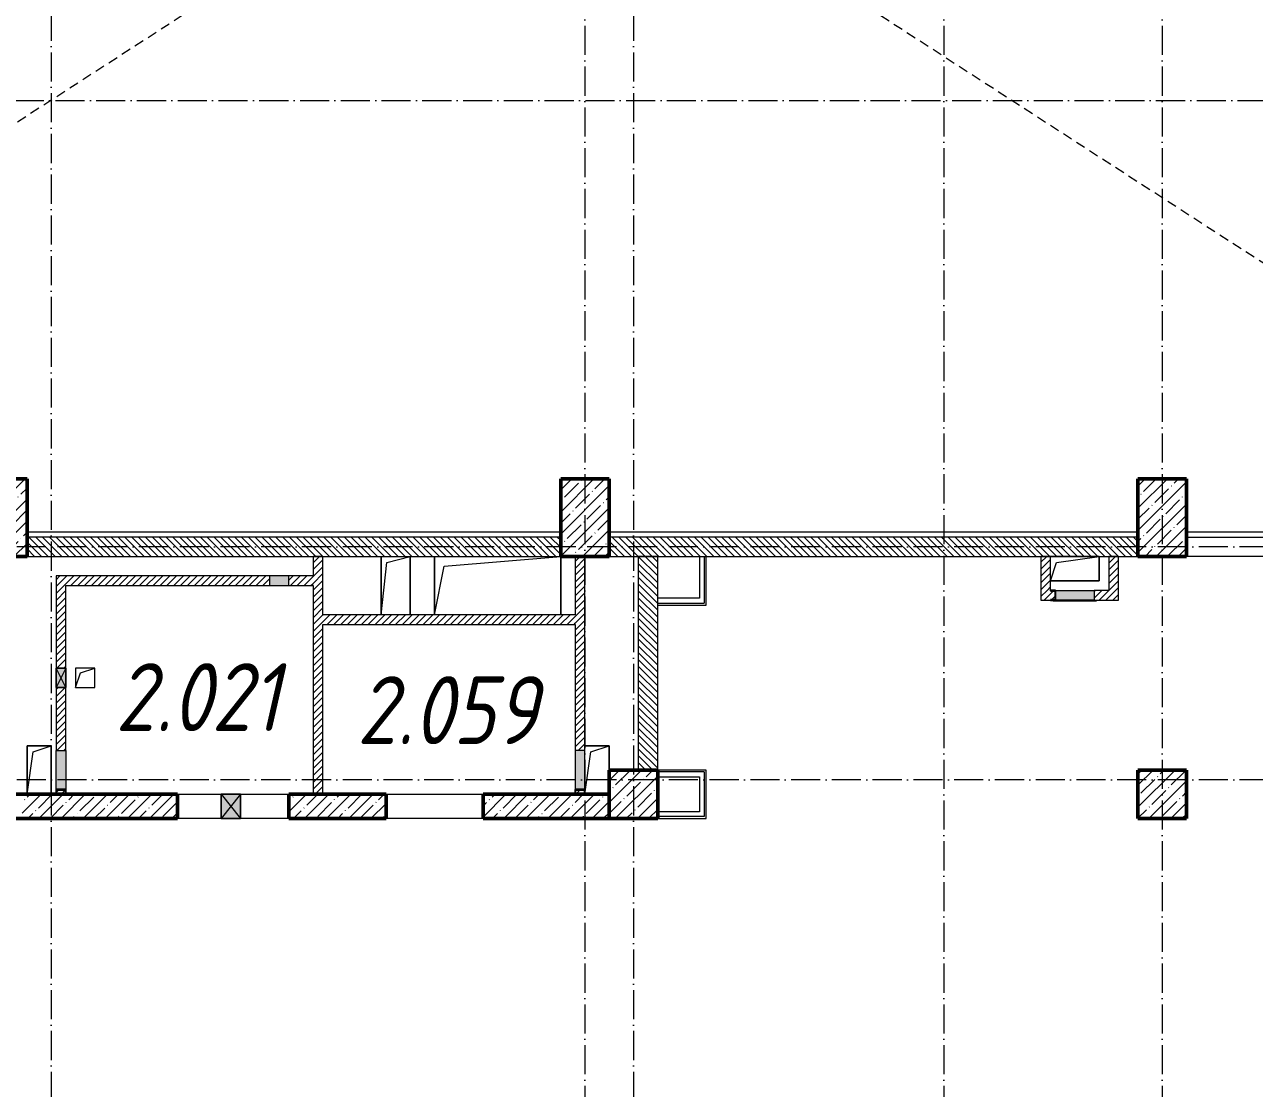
# Model space of a CAD drawing. Header units: millimetres. Extents: x -136833 to 49383, y -8033 to 344618.
# Drawn here: x -74209 to -61534, y 310198 to 321158 of the extents above; entities that cross this region are included whole.
import ezdxf

# ---------------------------------------------------------------- set-up
doc = ezdxf.new("R2010")
doc.units = ezdxf.units.MM
doc.linetypes.add('200_ШТРИХ_ш1п0_6_', pattern=[160, 100, -60])
doc.linetypes.add('50_200_ШТРИХ_1Т_ш5_п1_п1_', pattern=[700, 500, -100, 0, -100])
for name, color, linetype, lineweight in [('A-DETL-____-OTLN-3', 7, '200_ШТРИХ_ш1п0_6_', 9), ('A-DETL-GENF-OTLN', 7, 'Continuous', 9), ('A-FLOR-____-OTLN', 7, 'Continuous', 9), ('A-GENM-____-MCUT', 7, 'Continuous', 25), ('A-GENM-____-OTLN', 7, 'Continuous', 9), ('A-GENM-____-OTLN-1', 7, 'Continuous', 25), ('A-GLAZ-____-OTLN', 7, 'Continuous', 9), ('A-WALL-____-MCUT', 7, 'Continuous', 13), ('A-WALL-____-MCUT-2', 7, 'Continuous', 50), ('A-WALL-____-OTLN', 7, 'Continuous', 9), ('A-WALL-____-PATT-1', 7, 'Continuous', 9), ('A-WALL-FNSH-MCUT-1', 7, 'Continuous', 9), ('I-WALL-____-OTLN', 7, 'Continuous', 9), ('S-COLS-____-MCUT', 7, 'Continuous', 50), ('S-COLS-____-OTLN', 7, 'Continuous', 9), ('S-GRID-____-OTLN-1', 7, '50_200_ШТРИХ_1Т_ш5_п1_п1_', 9), ('Марки помещений', 7, 'Continuous', 9)]:
    doc.layers.add(name, color=color, linetype=linetype, lineweight=lineweight)
doc.layers.add('A-GLAZ-____-OTLN-1', color=7, linetype='Continuous', lineweight=9, true_color=0xc0c0c0)
doc.styles.add('ISOCPEUR_I_2', font='isocpeui.ttf', dxfattribs={"width": 0.85, "height": 2.3})
pattern_1 = [(45, (-131434.413, 245796.486), (-35.35534, 35.35534), [])]
pattern_2 = [(135, (-131434.413, 245796.486), (-35.35534, -35.35534), [])]

# ---------------------------------------------------------------- blocks, each defined once
blk = doc.blocks.new('BSC_Колонна _Прямоугольная - 500х500-V78-АР1_План отверстий 2 этажа в осях 1-64_Ю-ЯЯ')
at = {"layer": 'S-COLS-____-OTLN'}
h = blk.add_hatch(dxfattribs=at)
h.set_pattern_fill('FP_90', color=256, style=0, pattern_type=2)
h.set_pattern_definition([(45, (-63500, -67431.04), (-114.04925, 114.04925), []), (45, (-63385.95, -67431.04), (-114.04925, 114.04925), [201.613, -40.323, 3.353, -36.97])])
h.paths.add_polyline_path([(-250, -250), (250, -250), (250, 250), (-250, 250)], flags=0)
at = {"layer": 'S-COLS-____-MCUT'}
for p, q in [((250, 250), (-250, 250)), ((-250, 250), (-250, -250)), ((250, -250), (250, 250)), ((-250, -250), (250, -250))]:
    blk.add_line(p, q, dxfattribs=at)
blk = doc.blocks.new('BSC_Колонна _Прямоугольная - 500х800-V86-АР1_План отверстий 2 этажа в осях 1-64_Ю-ЯЯ')
at = {"layer": 'S-COLS-____-OTLN'}
h = blk.add_hatch(dxfattribs=at)
h.set_pattern_fill('FP_99', color=256, style=0, pattern_type=2)
h.set_pattern_definition([(225, (57000, 70281.04), (114.04925, -114.04925), []), (225, (56885.95, 70281.04), (114.04925, -114.04925), [201.613, -40.323, 3.353, -36.97])])
h.paths.add_polyline_path([(-250, 400), (-250, -400), (250, -400), (250, 400)], flags=0)
at = {"layer": 'S-COLS-____-MCUT'}
for p, q in [((250, 400), (-250, 400)), ((-250, 400), (-250, -400)), ((250, -400), (250, 400)), ((-250, -400), (250, -400))]:
    blk.add_line(p, q, dxfattribs=at)
blk = doc.blocks.new('BSC_Колонна _Прямоугольная - 500х800-V87-АР1_План отверстий 2 этажа в осях 1-64_Ю-ЯЯ')
at = {"layer": 'S-COLS-____-OTLN'}
h = blk.add_hatch(dxfattribs=at)
h.set_pattern_fill('FP_100', color=256, style=0, pattern_type=2)
h.set_pattern_definition([(225, (63000, 70281.04), (114.04925, -114.04925), []), (225, (62885.95, 70281.04), (114.04925, -114.04925), [201.613, -40.323, 3.353, -36.97])])
h.paths.add_polyline_path([(-250, 400), (-250, -400), (250, -400), (250, 400)], flags=0)
at = {"layer": 'S-COLS-____-MCUT'}
for p, q in [((250, 400), (-250, 400)), ((-250, 400), (-250, -400)), ((250, -400), (250, 400)), ((-250, -400), (250, -400))]:
    blk.add_line(p, q, dxfattribs=at)
blk = doc.blocks.new('BSC_Колонна _Прямоугольная - 500х800-V88-АР1_План отверстий 2 этажа в осях 1-64_Ю-ЯЯ')
at = {"layer": 'S-COLS-____-OTLN'}
h = blk.add_hatch(dxfattribs=at)
h.set_pattern_fill('FP_101', color=256, style=0, pattern_type=2)
h.set_pattern_definition([(225, (68950, 70281.04), (114.04925, -114.04925), []), (225, (68835.95, 70281.04), (114.04925, -114.04925), [201.613, -40.323, 3.353, -36.97])])
h.paths.add_polyline_path([(250, 400), (-250, 400), (-250, -400), (250, -400)], flags=0)
at = {"layer": 'S-COLS-____-MCUT'}
for p, q in [((250, 400), (-250, 400)), ((-250, 400), (-250, -400)), ((250, -400), (250, 400)), ((-250, -400), (250, -400))]:
    blk.add_line(p, q, dxfattribs=at)
blk = doc.blocks.new('BSC_Колонна _Прямоугольная - 500х500-V146-АР1_План отверстий 2 этажа в осях 1-64_Ю-ЯЯ')
at = {"layer": 'S-COLS-____-OTLN'}
h = blk.add_hatch(dxfattribs=at)
h.set_pattern_fill('FP_159', color=256, style=0, pattern_type=2)
h.set_pattern_definition([(45, (-68950, -67431.04), (-114.04925, 114.04925), []), (45, (-68835.95, -67431.04), (-114.04925, 114.04925), [201.613, -40.323, 3.353, -36.97])])
h.paths.add_polyline_path([(-250, -250), (250, -250), (250, 250), (-250, 250)], flags=0)
at = {"layer": 'S-COLS-____-MCUT'}
for p, q in [((250, 250), (-250, 250)), ((-250, 250), (-250, -250)), ((250, -250), (250, 250)), ((-250, -250), (250, -250))]:
    blk.add_line(p, q, dxfattribs=at)
blk = doc.blocks.new('AR_Отверстие Ниша - Лючок-32404098-АР1_План отверстий 2 этажа в осях 1-64_Ю-ЯЯ')
at = {"layer": 'A-GLAZ-____-OTLN'}
blk.add_hatch(color=256, dxfattribs=at).paths.add_polyline_path([(200, -50), (200, 50), (-200, 50), (-200, -50)], flags=0)
for p, q in [((200, 50), (-200, 50)), ((-200, 50), (-200, -50)), ((-200, -50), (200, -50))]:
    blk.add_line(p, q, dxfattribs=at)
blk = doc.blocks.new('AR_Отверстие Ниша - Лючок-32404066-АР1_План отверстий 2 этажа в осях 1-64_Ю-ЯЯ')
at = {"layer": 'A-GLAZ-____-OTLN'}
blk.add_hatch(color=256, dxfattribs=at).paths.add_polyline_path([(200, -50), (200, 50), (-200, 50), (-200, -50)], flags=0)
for p, q in [((-200, 50), (200, 50)), ((-200, -50), (-200, 50)), ((200, -50), (-200, -50))]:
    blk.add_line(p, q, dxfattribs=at)
blk = doc.blocks.new('AR_Отверстие Ниша - Лючок-32403922-АР1_План отверстий 2 этажа в осях 1-64_Ю-ЯЯ')
at = {"layer": 'A-GLAZ-____-OTLN'}
blk.add_hatch(color=256, dxfattribs=at).paths.add_polyline_path([(-200, 50), (-200, -50), (200, -50), (200, 50)], flags=0)
for p, q in [((-200, 50), (200, 50)), ((-200, -50), (-200, 50)), ((200, -50), (-200, -50))]:
    blk.add_line(p, q, dxfattribs=at)
blk = doc.blocks.new('Л_Общий_Лючок - Лючок-29741325-АР1_План отверстий 2 этажа в осях 1-64_Ю-ЯЯ')
at = {"layer": 'A-GLAZ-____-OTLN-1'}
blk.add_hatch(color=256, dxfattribs=at).paths.add_polyline_path([(-3, -6), (424, -6), (424, 0), (-24, 0), (-24, -6)], flags=0)
at = {"layer": 'A-GLAZ-____-OTLN'}
for p, q in [((-24, 0), (-24, -6)), ((424, 0), (424, -6)), ((-24, -6), (424, -6))]:
    blk.add_line(p, q, dxfattribs=at)
blk = doc.blocks.new('AR_Отверстие Ниша - Лючок-32404042-АР1_План отверстий 2 этажа в осях 1-64_Ю-ЯЯ')
at = {"layer": 'A-GLAZ-____-OTLN'}
blk.add_hatch(color=256, dxfattribs=at).paths.add_polyline_path([(100, -50), (100, 50), (-100, 50), (-100, -50)], flags=0)
for p, q in [((100, 50), (-100, 50)), ((-100, 50), (-100, -50)), ((100, -50), (100, 50)), ((-100, -50), (100, -50))]:
    blk.add_line(p, q, dxfattribs=at)
blk = doc.blocks.new('154_Фахверк_СКБ_Швеллер - Тип_100_3960_зеркало-29769493-АР1_План отверстий 2 этажа в осях 1-64_Ю-ЯЯ')
at = {"layer": 'A-GENM-____-MCUT'}
for p, q in [((175, 50), (125, 50)), ((125, 50), (125, -50)), ((128, 47), (175, 47)), ((128, -47), (128, 47)), ((175, 47), (175, 50)), ((125, -50), (175, -50)), ((175, -47), (128, -47)), ((175, -50), (175, -47))]:
    blk.add_line(p, q, dxfattribs=at)
blk = doc.blocks.new('AR_Отверстие прямоугольное _в стене_ - AR_Отверстие прямоугольное _в стене__ВК-32402728-АР1_План отверстий 2 этажа в осях 1-64_Ю-ЯЯ')
at = {"layer": 'A-GLAZ-____-OTLN'}
blk.add_hatch(color=256, dxfattribs=at).paths.add_polyline_path([(100, 50), (-100, 50), (-100, -50), (100, -50)], flags=0)
at = {"layer": 'A-DETL-GENF-OTLN'}
for p, q in [((-100, -50), (-100, 50)), ((-100, 50), (100, 50)), ((100, 50), (-100, -50)), ((-100, 50), (100, -50)), ((100, 50), (-100, 50)), ((-100, 50), (-100, -50)), ((100, 50), (100, -50)), ((100, -50), (100, 50)), ((100, -50), (-100, -50)), ((-100, -50), (100, -50))]:
    blk.add_line(p, q, dxfattribs=at)
blk = doc.blocks.new('AR_Отверстие прямоугольное _в плите_ - AR_Отверстие прямоугольное _в плите_-30459229-АР1_План отверстий 2 этажа в осях 1-64_Ю-ЯЯ')
at = {"layer": 'A-GENM-____-OTLN'}
for p, q in [((125, 250), (-125, 250)), ((-125, 250), (-125, -250)), ((-125, -250), (-63, 188)), ((-63, 188), (125, 250)), ((125, -250), (125, 250))]:
    blk.add_line(p, q, dxfattribs=at)
blk = doc.blocks.new('AR_Отверстие прямоугольное _в плите_ - AR_Отверстие прямоугольное _в плите_-30459207-АР1_План отверстий 2 этажа в осях 1-64_Ю-ЯЯ')
at = {"layer": 'A-GENM-____-OTLN'}
for p, q in [((100, 100), (-100, 100)), ((-100, 100), (-100, -100)), ((-100, -100), (-50, 50)), ((-50, 50), (100, 100)), ((100, -100), (100, 100)), ((-100, -100), (100, -100))]:
    blk.add_line(p, q, dxfattribs=at)
blk = doc.blocks.new('AR_Отверстие прямоугольное _в плите_ - AR_Отверстие прямоугольное _в плите_-V162-АР1_План отверстий 2 этажа в осях 1-64_Ю-ЯЯ')
at = {"layer": 'A-GENM-____-OTLN'}
for p, q in [((125, 250), (-125, 250)), ((-125, -250), (-63, 188)), ((-63, 188), (125, 250)), ((125, 0), (125, 250))]:
    blk.add_line(p, q, dxfattribs=at)
blk = doc.blocks.new('AR_Отверстие прямоугольное _в плите_ - AR_Отверстие прямоугольное _в плите_-V163-АР1_План отверстий 2 этажа в осях 1-64_Ю-ЯЯ')
at = {"layer": 'A-GENM-____-OTLN'}
for p, q in [((250, 125), (-250, 125)), ((-250, -125), (-188, 63)), ((-188, 63), (250, 125)), ((250, -125), (250, 125)), ((-250, -125), (250, -125))]:
    blk.add_line(p, q, dxfattribs=at)
blk = doc.blocks.new('AR_Отверстие прямоугольное _в плите_ - AR_Отверстие прямоугольное _в плите_-30552610-АР1_План отверстий 2 этажа в осях 1-64_Ю-ЯЯ')
at = {"layer": 'A-GENM-____-OTLN'}
for p, q in [((-150, 300), (-150, -300)), ((-90, 240), (150, 300)), ((150, -300), (150, 300)), ((-150, -300), (-90, 240))]:
    blk.add_line(p, q, dxfattribs=at)
blk = doc.blocks.new('AR_Отверстие прямоугольное _в стене__БезПР - AR_Отверстие прямоугольное _в стене__БезПР-30578456-АР1_План отверстий 2 этажа в осях 1-64_Ю-ЯЯ')
at = {"layer": 'A-GLAZ-____-OTLN-1'}
blk.add_hatch(color=256, dxfattribs=at).paths.add_polyline_path([(100, -125), (100, 125), (-100, 125), (-100, -125)], flags=0)
at = {"layer": 'A-DETL-GENF-OTLN'}
for p, q in [((-100, -125), (-100, 125)), ((-100, 125), (100, 125)), ((100, 125), (-100, -125)), ((-100, 125), (100, -125)), ((100, 125), (-100, 125)), ((-100, 125), (-100, -125)), ((100, 125), (100, -125)), ((100, -125), (100, 125)), ((100, -125), (-100, -125)), ((-100, -125), (100, -125))]:
    blk.add_line(p, q, dxfattribs=at)
at = {"layer": 'A-GLAZ-____-OTLN'}
blk.add_line((100, 125), (-100, 125), dxfattribs=at)
blk = doc.blocks.new('AR_Отверстие прямоугольное _в плите_ - AR_Отверстие прямоугольное _в плите_-30552510-АР1_План отверстий 2 этажа в осях 1-64_Ю-ЯЯ')
at = {"layer": 'A-GENM-____-OTLN'}
for p, q in [((-650, 300), (-650, -300)), ((-550, 200), (650, 300)), ((650, -300), (650, 300)), ((-650, -300), (-550, 200))]:
    blk.add_line(p, q, dxfattribs=at)
blk = doc.blocks.new('3эт')
at = {"layer": 'S-GRID-____-OTLN-1', "color": 251, "ltscale": 0.6, "true_color": 0x636466}
for p, q in [((346770.7, 4029.4), (346770.7, -33971.9)), ((350470.7, 4029.4), (350470.7, -33971.9)), ((352720.7, 4029.4), (352720.7, -33971.9)), ((341270.7, 3756), (341270.7, -33823.9)), ((347270.7, 3756), (347270.7, -33828.9)), ((318208.2, -12282.4), (387845.1, -12282.4)), ((387845.1, -16882.4), (333012.7, -16882.4)), ((387845.1, -19282.4), (279101.9, -19282.4))]:
    blk.add_line(p, q, dxfattribs=at)

msp = doc.modelspace()

# ---------------------------------------------------------------- hatches: boundary and pattern name
at = {"layer": 'A-WALL-____-PATT-1'}
h = msp.add_hatch(dxfattribs=at)
h.set_pattern_fill('FP_6', color=256, style=0, pattern_type=2)
h.set_pattern_definition(pattern_2)
h.paths.add_polyline_path([(-68684.4, 315677.5), (-68684.4, 315877.5), (-74184.4, 315877.5), (-74184.4, 315677.5), (-69587.1, 315677.5)], flags=0)
h = msp.add_hatch(dxfattribs=at)
h.set_pattern_fill('FP_6', color=256, style=0, pattern_type=2)
h.set_pattern_definition(pattern_2)
h.paths.add_polyline_path([(-62734.4, 315677.5), (-62734.4, 315877.5), (-68184.4, 315877.5), (-68184.4, 315677.5), (-64284.6, 315677.5)], flags=0)
h = msp.add_hatch(dxfattribs=at)
h.set_pattern_fill('FP_5', color=256, style=0, pattern_type=2)
h.set_pattern_definition(pattern_1)
h.paths.add_polyline_path([(-71134.4, 313227.5), (-71134.4, 315677.5), (-71234.4, 315677.5), (-71234.4, 313227.5)], flags=0)
h = msp.add_hatch(dxfattribs=at)
h.set_pattern_fill('FP_5', color=256, style=0, pattern_type=2)
h.set_pattern_definition(pattern_1)
h.paths.add_polyline_path([(-68531.4, 313227.5), (-68437.4, 313227.5), (-68437.4, 313274.5), (-68531.4, 313274.5)], flags=0)
h.paths.add_polyline_path([(-68434.4, 313677.5), (-68434.4, 315677.5), (-68534.4, 315677.5), (-68534.4, 313677.5), (-68460.1, 313677.5)], flags=0)
h = msp.add_hatch(dxfattribs=at)
h.set_pattern_fill('FP_6', color=256, style=0, pattern_type=2)
h.set_pattern_definition(pattern_2)
h.paths.add_polyline_path([(-67884.4, 313477.5), (-67684.4, 313477.5), (-67684.4, 315677.5), (-67884.4, 315677.5)], flags=0)
h = msp.add_hatch(dxfattribs=at)
h.set_pattern_fill('FP_5', color=256, style=0, pattern_type=2)
h.set_pattern_definition(pattern_1)
h.paths.add_polyline_path([(-63634.4, 315327.5), (-63634.4, 315677.5), (-63734.4, 315677.5), (-63734.4, 315327.5)], flags=0)
h = msp.add_hatch(dxfattribs=at)
h.set_pattern_fill('FP_5', color=256, style=0, pattern_type=2)
h.set_pattern_definition(pattern_1)
h.paths.add_polyline_path([(-62934.4, 315227.5), (-62934.4, 315677.5), (-63034.4, 315677.5), (-63034.4, 315227.5)], flags=0)
h = msp.add_hatch(dxfattribs=at)
h.set_pattern_fill('FP_5', color=256, style=0, pattern_type=2)
h.set_pattern_definition(pattern_1)
h.paths.add_polyline_path([(-73881.4, 313227.5), (-73787.4, 313227.5), (-73787.4, 313274.5), (-73881.4, 313274.5)], flags=0)
h.paths.add_polyline_path([(-73884.4, 313677.5), (-73784.4, 313677.5), (-73784.4, 314327.5), (-73884.4, 314327.5), (-73884.4, 314322)], flags=0)
h.paths.add_polyline_path([(-73884.4, 314527.5), (-73784.4, 314527.5), (-73784.4, 315477.5), (-73884.4, 315477.5)], flags=0)
h = msp.add_hatch(dxfattribs=at)
h.set_pattern_fill('FP_5', color=256, style=0, pattern_type=2)
h.set_pattern_definition(pattern_1)
h.paths.add_polyline_path([(-73784.4, 315377.5), (-71684.4, 315377.5), (-71684.4, 315477.5), (-73784.4, 315477.5)], flags=0)
h.paths.add_polyline_path([(-71234.4, 315377.5), (-71234.4, 315477.5), (-71484.4, 315477.5), (-71484.4, 315377.5), (-71354.6, 315377.5)], flags=0)
h = msp.add_hatch(dxfattribs=at)
h.set_pattern_fill('FP_5', color=256, style=0, pattern_type=2)
h.set_pattern_definition(pattern_1)
h.paths.add_polyline_path([(-63634.4, 315227.5), (-63634.4, 315230.5), (-63587.4, 315230.5), (-63587.4, 315324.5), (-63634.4, 315324.5), (-63634.4, 315327.5), (-63734.4, 315327.5), (-63734.4, 315227.5)], flags=0)
h.paths.add_polyline_path([(-63034.4, 315227.5), (-63034.4, 315327.5), (-63184.4, 315327.5), (-63184.4, 315227.5)], flags=0)
h = msp.add_hatch(dxfattribs=at)
h.set_pattern_fill('FP_5', color=256, style=0, pattern_type=2)
h.set_pattern_definition(pattern_1)
h.paths.add_polyline_path([(-71134.4, 314977.5), (-68534.4, 314977.5), (-68534.4, 315077.5), (-71134.4, 315077.5)], flags=0)
h = msp.add_hatch(dxfattribs=at)
h.set_pattern_fill('FP_13', color=256, style=0, pattern_type=2)
h.set_pattern_definition([(45, (-131434.41, 245796.49), (-114.04925, 114.04925), []), (45, (-131320.36, 245796.49), (-114.04925, 114.04925), [201.612, -40.322, 3.353, -36.97])])
h.paths.add_polyline_path([(-68184.4, 312977.5), (-68184.4, 313227.5), (-69484.4, 313227.5), (-69484.4, 312977.5), (-68434.4, 312977.5)], flags=0)
h.paths.add_polyline_path([(-70484.4, 312977.5), (-70484.4, 313227.5), (-71484.4, 313227.5), (-71484.4, 312977.5), (-71354.6, 312977.5)], flags=0)
h.paths.add_polyline_path([(-73884.4, 312977.5), (-72634.4, 312977.5), (-72634.4, 313227.5), (-74234.4, 313227.5), (-74234.4, 312977.5)], flags=0)

# ---------------------------------------------------------------- linework, layer by layer
at = {"layer": 'A-DETL-____-OTLN-3'}
for p, q in [((-80434.4, 330977.5), (-57534.4, 316177.5)), ((-57534.4, 330977.5), (-80434.4, 316177.5))]:
    msp.add_line(p, q, dxfattribs=at)
at = {"layer": 'A-FLOR-____-OTLN'}
for p, q in [((-68684.4, 315927.5), (-74184.4, 315927.5)), ((-62734.4, 315927.5), (-68184.4, 315927.5)), ((-57534.4, 315927.5), (-62234.4, 315927.5)), ((-70535.7, 315077.5), (-70535.7, 315677.5)), ((-70235.7, 315677.5), (-70235.7, 315077.5)), ((-69984.4, 315077.5), (-69984.4, 315677.5)), ((-68684.4, 315677.5), (-68684.4, 315077.5)), ((-63634.4, 315677.2), (-63134.4, 315677.2)), ((-63134.4, 315677.2), (-63134.4, 315427.2)), ((-63134.4, 315427.2), (-63634.4, 315427.2)), ((-74184.4, 313727.5), (-73934.4, 313727.5)), ((-74184.4, 313227.5), (-74184.4, 313727.5)), ((-73934.4, 313727.5), (-73934.4, 313227.5)), ((-68434.4, 313727.5), (-68184.4, 313727.5)), ((-68184.4, 313727.5), (-68184.4, 313477.5))]:
    msp.add_line(p, q, dxfattribs=at)
at = {"layer": 'A-WALL-____-MCUT'}
for p, q in [((-68684.4, 315877.5), (-74184.4, 315877.5)), ((-62734.4, 315877.5), (-68184.4, 315877.5)), ((-74184.4, 315677.5), (-68684.4, 315677.5)), ((-68184.4, 315677.5), (-62734.4, 315677.5)), ((-67684.4, 315677.5), (-67884.4, 315677.5)), ((-67884.4, 315677.5), (-67884.4, 313477.5)), ((-67684.4, 313477.5), (-67684.4, 315677.5)), ((-67254.4, 315677.5), (-67254.4, 315247.5)), ((-67204.4, 315677.5), (-67204.4, 315197.5)), ((-67254.4, 315247.5), (-67684.4, 315247.5)), ((-67684.4, 315197.5), (-67204.4, 315197.5)), ((-67204.4, 313457.5), (-67684.4, 313457.5)), ((-67204.4, 313457.5), (-67204.4, 312997.5)), ((-67684.4, 313407.5), (-67254.4, 313407.5)), ((-67254.4, 313407.5), (-67254.4, 313047.5)), ((-67254.4, 313047.5), (-67684.4, 313047.5)), ((-67204.4, 312997.5), (-67684.4, 312997.5))]:
    msp.add_line(p, q, dxfattribs=at)
at = {"layer": 'A-WALL-____-MCUT-2'}
for p, q in [((-73884.4, 313227.5), (-75684.4, 313227.5)), ((-73787.4, 313227.5), (-73881.4, 313227.5)), ((-72634.4, 313227.5), (-73784.4, 313227.5)), ((-72634.4, 312977.5), (-72634.4, 313227.5)), ((-70484.4, 313227.5), (-71484.4, 313227.5)), ((-71484.4, 313227.5), (-71484.4, 312977.5)), ((-70484.4, 312977.5), (-70484.4, 313227.5)), ((-68534.4, 313227.5), (-69484.4, 313227.5)), ((-69484.4, 313227.5), (-69484.4, 312977.5)), ((-68437.4, 313227.5), (-68531.4, 313227.5)), ((-68184.4, 313227.5), (-68434.4, 313227.5)), ((-77134.4, 312977.5), (-72634.4, 312977.5)), ((-71484.4, 312977.5), (-70484.4, 312977.5)), ((-69484.4, 312977.5), (-68184.4, 312977.5))]:
    msp.add_line(p, q, dxfattribs=at)
at = {"layer": 'A-WALL-____-OTLN'}
for p, q in [((-72634.4, 313227.5), (-72183, 313227.5)), ((-71983, 313227.5), (-71484.4, 313227.5)), ((-70484.4, 313227.5), (-69484.4, 313227.5)), ((-72183, 312977.5), (-72634.4, 312977.5)), ((-71484.4, 312977.5), (-71983, 312977.5)), ((-69484.4, 312977.5), (-70484.4, 312977.5))]:
    msp.add_line(p, q, dxfattribs=at)
at = {"layer": 'A-WALL-FNSH-MCUT-1'}
for p, q in [((-71234.4, 315677.5), (-71234.4, 315477.5)), ((-71134.4, 315677.5), (-71234.4, 315677.5)), ((-71134.4, 315077.5), (-71134.4, 315677.5)), ((-68534.4, 315677.5), (-68534.4, 315077.5)), ((-68434.4, 313677.5), (-68434.4, 315677.5)), ((-67184.4, 315177.5), (-67184.4, 315677.5)), ((-63634.4, 315677.5), (-63734.4, 315677.5)), ((-63734.4, 315677.5), (-63734.4, 315227.5)), ((-63634.4, 315327.5), (-63634.4, 315677.5)), ((-63034.4, 315677.5), (-63034.4, 315327.5)), ((-62934.4, 315677.5), (-63034.4, 315677.5)), ((-62934.4, 315227.5), (-62934.4, 315677.5)), ((-73884.4, 315477.5), (-73884.4, 314527.5)), ((-71684.4, 315477.5), (-73884.4, 315477.5)), ((-73784.4, 314527.5), (-73784.4, 315377.5)), ((-73784.4, 315377.5), (-71684.4, 315377.5)), ((-71234.4, 315477.5), (-71484.4, 315477.5)), ((-71484.4, 315377.5), (-71234.4, 315377.5)), ((-71234.4, 315377.5), (-71234.4, 313227.5)), ((-63734.4, 315227.5), (-63634.4, 315227.5)), ((-63034.4, 315327.5), (-63184.4, 315327.5)), ((-63184.4, 315227.5), (-62934.4, 315227.5)), ((-67684.4, 315177.5), (-67184.4, 315177.5)), ((-68534.4, 315077.5), (-71134.4, 315077.5)), ((-71134.4, 313227.5), (-71134.4, 314977.5)), ((-71134.4, 314977.5), (-68534.4, 314977.5)), ((-68534.4, 314977.5), (-68534.4, 313677.5)), ((-73884.4, 314327.5), (-73884.4, 313677.5)), ((-73784.4, 313677.5), (-73784.4, 314327.5)), ((-67184.4, 313477.5), (-67684.4, 313477.5)), ((-67184.4, 312977.5), (-67184.4, 313477.5)), ((-67684.4, 312977.5), (-67184.4, 312977.5))]:
    msp.add_line(p, q, dxfattribs=at)
at = {"layer": 'I-WALL-____-OTLN'}
for p, q in [((-62234.4, 315877.5), (-57534.4, 315877.5)), ((-57534.4, 315677.5), (-62234.4, 315677.5))]:
    msp.add_line(p, q, dxfattribs=at)

# ---------------------------------------------------------------- block references
msp.add_blockref('3эт', (-415205.1, 332659.9))
at = {"layer": 'A-GENM-____-OTLN'}
for name, p in [('AR_Отверстие прямоугольное _в плите_ - AR_Отверстие прямоугольное _в плите_-30552610-АР1_План отверстий 2 этажа в осях 1-64_Ю-ЯЯ', (-70385.7, 315377.5)), ('AR_Отверстие прямоугольное _в плите_ - AR_Отверстие прямоугольное _в плите_-30552510-АР1_План отверстий 2 этажа в осях 1-64_Ю-ЯЯ', (-69334.4, 315377.5)), ('AR_Отверстие прямоугольное _в плите_ - AR_Отверстие прямоугольное _в плите_-V163-АР1_План отверстий 2 этажа в осях 1-64_Ю-ЯЯ', (-63384.4, 315552.2)), ('AR_Отверстие прямоугольное _в плите_ - AR_Отверстие прямоугольное _в плите_-30459207-АР1_План отверстий 2 этажа в осях 1-64_Ю-ЯЯ', (-73584.4, 314427.5)), ('AR_Отверстие прямоугольное _в плите_ - AR_Отверстие прямоугольное _в плите_-30459229-АР1_План отверстий 2 этажа в осях 1-64_Ю-ЯЯ', (-74059.4, 313477.5)), ('AR_Отверстие прямоугольное _в плите_ - AR_Отверстие прямоугольное _в плите_-V162-АР1_План отверстий 2 этажа в осях 1-64_Ю-ЯЯ', (-68309.4, 313477.5))]:
    msp.add_blockref(name, p, dxfattribs=at)
at = {"layer": 'A-GENM-____-OTLN-1'}
for p, rotation in [((-63459.4, 315277.5), 180), ((-73834.4, 313402.5), 270), ((-68484.4, 313402.5), 270)]:
    msp.add_blockref('154_Фахверк_СКБ_Швеллер - Тип_100_3960_зеркало-29769493-АР1_План отверстий 2 этажа в осях 1-64_Ю-ЯЯ', p, dxfattribs=dict(at, rotation=rotation))
at = {"layer": 'A-GLAZ-____-OTLN'}
for name, p in [('AR_Отверстие Ниша - Лючок-32404042-АР1_План отверстий 2 этажа в осях 1-64_Ю-ЯЯ', (-71584.4, 315427.5)), ('Л_Общий_Лючок - Лючок-29741325-АР1_План отверстий 2 этажа в осях 1-64_Ю-ЯЯ', (-63584.4, 315227.5)), ('AR_Отверстие прямоугольное _в стене__БезПР - AR_Отверстие прямоугольное _в стене__БезПР-30578456-АР1_План отверстий 2 этажа в осях 1-64_Ю-ЯЯ', (-72083, 313102.5))]:
    msp.add_blockref(name, p, dxfattribs=at)
for name, p, rotation in [('AR_Отверстие Ниша - Лючок-32403922-АР1_План отверстий 2 этажа в осях 1-64_Ю-ЯЯ', (-63384.4, 315277.5), 180), ('AR_Отверстие прямоугольное _в стене_ - AR_Отверстие прямоугольное _в стене__ВК-32402728-АР1_План отверстий 2 этажа в осях 1-64_Ю-ЯЯ', (-73834.4, 314427.5), 270), ('AR_Отверстие Ниша - Лючок-32404066-АР1_План отверстий 2 этажа в осях 1-64_Ю-ЯЯ', (-73834.4, 313477.5), 270), ('AR_Отверстие Ниша - Лючок-32404098-АР1_План отверстий 2 этажа в осях 1-64_Ю-ЯЯ', (-68484.4, 313477.5), 270)]:
    msp.add_blockref(name, p, dxfattribs=dict(at, rotation=rotation))
at = {"layer": 'S-COLS-____-OTLN', "rotation": 180}
for name, p in [('BSC_Колонна _Прямоугольная - 500х800-V86-АР1_План отверстий 2 этажа в осях 1-64_Ю-ЯЯ', (-74434.4, 316077.5)), ('BSC_Колонна _Прямоугольная - 500х800-V87-АР1_План отверстий 2 этажа в осях 1-64_Ю-ЯЯ', (-68434.4, 316077.5)), ('BSC_Колонна _Прямоугольная - 500х800-V88-АР1_План отверстий 2 этажа в осях 1-64_Ю-ЯЯ', (-62484.4, 316077.5))]:
    msp.add_blockref(name, p, dxfattribs=at)
at = {"layer": 'S-COLS-____-OTLN'}
for name, p in [('BSC_Колонна _Прямоугольная - 500х500-V78-АР1_План отверстий 2 этажа в осях 1-64_Ю-ЯЯ', (-67934.4, 313227.5)), ('BSC_Колонна _Прямоугольная - 500х500-V146-АР1_План отверстий 2 этажа в осях 1-64_Ю-ЯЯ', (-62484.4, 313227.5))]:
    msp.add_blockref(name, p, dxfattribs=at)

# ---------------------------------------------------------------- texts
at = {"layer": 'Марки помещений', "char_height": 700, "attachment_point": 1, "style": 'ISOCPEUR_I_2'}
for s, insert, width in [('2.021', (-73274.2, 314578.6), 737.552), ('2.059', (-70784.9, 314444.3), 785.654)]:
    msp.add_mtext(s, dxfattribs=dict(at, insert=insert, width=width))

doc.saveas('drawing.dxf')
